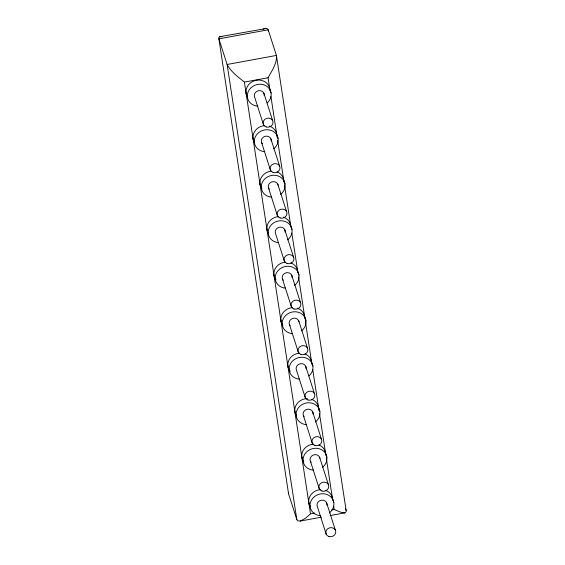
<?xml version="1.0" encoding="UTF-8"?>
<svg xmlns="http://www.w3.org/2000/svg" width="565" height="565" viewBox="0 0 565 565"><rect width="100%" height="100%" fill="white"/><g stroke="black" fill="none" stroke-linecap="round" stroke-linejoin="round"><path stroke-width="0.85" d="M270.014 90.57L268.05 77.751C271.786 70.9 277.118 63.591 276.412 55.427L268.177 29.797L266.913 28.377L219.58 36.753L218.74 37.883L288.581 493.888L296.809 519.525L297.706 520.824L300.262 521.064L321.527 517.159M314.733 513.069L310.51 513.846L305.552 518.176L300.262 521.064M263.05 29.182L265.868 28.25M330.038 515.591L345.399 512.745L346.26 511.269L276.412 55.427L227.123 64.481L218.895 38.851L268.177 29.797L268.446 31.541M296.809 519.525L227.123 64.481C230.894 71.925 238.119 76.889 244.391 82.094L268.05 77.751M331.634 509.962L334.169 509.503L341.218 512.406L344.664 512.907M219.58 36.753L221.911 36.732M271.087 93.02L269.752 88.853A12.049 10.848 -17.8 0 0 254.003 80.908A12.049 10.848 -17.8 0 0 247.625 97.152M263.841 93.154L272.662 120.62M276.723 134.357L278.058 138.524M270.812 138.658L279.626 166.124M285.028 184.028L283.687 179.861A12.049 10.848 -17.8 0 0 277.062 171.894M263.495 124.688L254.674 97.222A5.021 4.52 -17.8 0 1 258.572 90.711A5.021 4.52 -17.8 0 1 264.201 95.471M277.782 184.162L286.596 211.628M291.992 229.531L290.657 225.371A12.049 10.848 -17.8 0 0 283.319 217.144M246.093 93.204L247.428 97.364M261.644 142.726L270.466 170.192M284.746 229.665L293.567 257.132M298.963 275.035L297.628 270.875L291.844 233.098M253.064 138.708L254.398 142.867M268.615 188.23L277.429 215.696M291.717 275.169L300.531 302.635M305.933 320.539L304.591 316.379A12.049 10.848 -17.8 0 0 297.254 308.151M260.034 184.211L261.369 188.371M284.4 261.2L275.579 233.733A5.021 4.52 -17.8 0 1 279.477 227.222A5.021 4.52 -17.8 0 1 285.106 231.989M298.687 320.673L307.501 348.139M312.897 366.042L311.562 361.882A12.049 10.848 -17.8 0 0 304.938 353.909M266.998 229.715L268.34 233.875M282.549 279.237L291.37 306.703M305.651 366.184L314.472 393.643M318.533 407.386L319.868 411.546M273.969 275.219L275.303 279.378M289.52 324.741L298.334 352.207M345.561 508.818L346.098 510.47M312.622 411.687L321.443 439.146M325.497 452.89L326.838 457.05M280.939 320.722L282.274 324.882M305.305 397.711L296.484 370.245A5.021 4.52 -17.8 0 1 300.382 363.733A5.021 4.52 -17.8 0 1 306.011 368.5M319.592 457.191L328.406 484.65M333.802 502.553L332.467 498.394A12.049 10.848 -17.8 0 0 325.843 490.42M287.903 366.226L289.245 370.386M303.454 415.748L312.276 443.214M326.556 502.695L335.377 530.154M294.873 411.73L296.208 415.889M310.425 461.259L319.239 488.718M301.844 457.233L303.179 461.393M326.21 534.222L317.396 506.763A5.021 4.52 -17.8 0 1 321.287 500.244A5.021 4.52 -17.8 0 1 326.916 505.011M308.808 502.737L310.15 506.897M288.376 492.616L288.581 493.888M270.939 96.58L277.245 137.796M277.641 140.367L284.082 182.439M284.478 185.016L290.919 227.088M298.546 276.885L304.987 318.95M305.382 321.527L311.958 364.453M312.749 369.609L319.055 410.819M319.451 413.396L325.892 455.461M326.288 458.038L332.728 500.103M333.647 506.085L334.169 509.503M244.391 82.094L310.51 513.846M310.34 506.685A12.049 10.848 -17.8 0 1 320.553 489.622M269.378 126.136A12.049 10.848 -17.8 0 1 276.836 135.784M254.596 142.655A12.049 10.848 -17.8 0 1 264.801 125.592M261.983 188.745A12.049 10.848 -17.8 0 1 261.284 177.544A12.049 10.848 -17.8 0 1 271.772 171.096M268.53 233.663A12.049 10.848 -17.8 0 1 278.743 216.6M290.996 262.902A12.049 10.848 -17.8 0 1 297.741 272.295M275.918 279.753A12.049 10.848 -17.8 0 1 275.226 268.552A12.049 10.848 -17.8 0 1 285.706 262.103M282.888 325.256A12.049 10.848 -17.8 0 1 282.189 314.055A12.049 10.848 -17.8 0 1 292.677 307.607M290.311 371.311A12.049 10.848 -17.8 0 1 288.983 359.891A12.049 10.848 -17.8 0 1 299.648 353.111M311.901 399.413A12.049 10.848 -17.8 0 1 318.646 408.806M296.406 415.678A12.049 10.848 -17.8 0 1 296.519 404.413A12.049 10.848 -17.8 0 1 307.402 398.593M318.872 444.916A12.049 10.848 -17.8 0 1 325.617 454.309M303.793 461.767A12.049 10.848 -17.8 0 1 303.094 450.566A12.049 10.848 -17.8 0 1 313.582 444.118M320.503 515.668A12.049 10.848 -17.8 0 1 310.905 501.233A12.049 10.848 -17.8 0 1 329.176 495.59A12.049 10.848 -17.8 0 1 329.317 512.949M269.272 189.219A5.021 4.52 -17.8 0 1 271.257 182.107A5.021 4.52 -17.8 0 1 278.128 185.292M262.301 143.715A5.021 4.52 -17.8 0 1 264.907 136.37A5.021 4.52 -17.8 0 1 271.165 140.982M271.723 197.143A12.049 10.848 -17.8 0 1 262.132 182.707A12.049 10.848 -17.8 0 1 280.395 177.064A12.049 10.848 -17.8 0 1 280.537 194.424M264.759 151.639A12.049 10.848 -17.8 0 1 255.161 137.203A12.049 10.848 -17.8 0 1 273.425 131.553A12.049 10.848 -17.8 0 1 273.566 148.913M257.788 106.135A12.049 10.848 -17.8 0 1 248.099 91.925A12.049 10.848 -17.8 0 1 266.037 85.795A12.049 10.848 -17.8 0 1 267.196 102.922M313.533 470.165A12.049 10.848 -17.8 0 1 303.942 455.729A12.049 10.848 -17.8 0 1 322.205 450.086A12.049 10.848 -17.8 0 1 322.347 467.446M311.082 462.248A5.021 4.52 -17.8 0 1 313.067 455.129A5.021 4.52 -17.8 0 1 319.938 458.314M304.111 416.744A5.021 4.52 -17.8 0 1 306.717 409.399A5.021 4.52 -17.8 0 1 312.975 414.004M306.569 424.661A12.049 10.848 -17.8 0 1 296.971 410.225A12.049 10.848 -17.8 0 1 315.242 404.582A12.049 10.848 -17.8 0 1 315.376 421.942M278.693 242.646A12.049 10.848 -17.8 0 1 269.095 228.211A12.049 10.848 -17.8 0 1 287.366 222.568A12.049 10.848 -17.8 0 1 287.507 239.927M299.598 379.157A12.049 10.848 -17.8 0 1 289.909 364.948A12.049 10.848 -17.8 0 1 307.847 358.824A12.049 10.848 -17.8 0 1 309.006 375.944M285.664 288.15A12.049 10.848 -17.8 0 1 276.066 273.714A12.049 10.848 -17.8 0 1 294.337 268.071A12.049 10.848 -17.8 0 1 294.471 285.431M283.206 280.226A5.021 4.52 -17.8 0 1 285.812 272.881A5.021 4.52 -17.8 0 1 292.07 277.493M292.628 333.654A12.049 10.848 -17.8 0 1 283.037 319.218A12.049 10.848 -17.8 0 1 301.3 313.575A12.049 10.848 -17.8 0 1 301.442 330.935M290.177 325.737A5.021 4.52 -17.8 0 1 292.162 318.618A5.021 4.52 -17.8 0 1 299.033 321.803M328.922 536.524A5.021 4.52 -17.8 0 0 335.723 531.284A5.021 4.52 -17.8 0 0 327.735 528.762A5.021 4.52 -17.8 0 0 328.922 536.524M280.141 217.991A5.021 4.52 -17.8 0 0 286.942 212.758A5.021 4.52 -17.8 0 0 278.955 210.237A5.021 4.52 -17.8 0 0 280.141 217.991M273.178 172.487A5.021 4.52 -17.8 0 0 279.972 167.254A5.021 4.52 -17.8 0 0 271.984 164.733A5.021 4.52 -17.8 0 0 273.178 172.487M266.207 126.984A5.021 4.52 -17.8 0 0 273.008 121.75A5.021 4.52 -17.8 0 0 265.02 119.229A5.021 4.52 -17.8 0 0 266.207 126.984M321.951 491.02A5.021 4.52 -17.8 0 0 328.752 485.78A5.021 4.52 -17.8 0 0 320.765 483.259A5.021 4.52 -17.8 0 0 321.951 491.02M314.988 445.51A5.021 4.52 -17.8 0 0 321.782 440.276A5.021 4.52 -17.8 0 0 313.801 437.755A5.021 4.52 -17.8 0 0 314.988 445.51M287.112 263.495A5.021 4.52 -17.8 0 0 293.913 258.262A5.021 4.52 -17.8 0 0 285.925 255.74A5.021 4.52 -17.8 0 0 287.112 263.495M308.017 400.006A5.021 4.52 -17.8 0 0 314.818 394.773A5.021 4.52 -17.8 0 0 306.83 392.251A5.021 4.52 -17.8 0 0 308.017 400.006M294.082 308.998A5.021 4.52 -17.8 0 0 300.877 303.765A5.021 4.52 -17.8 0 0 292.896 301.244A5.021 4.52 -17.8 0 0 294.082 308.998M301.046 354.502A5.021 4.52 -17.8 0 0 307.847 349.269A5.021 4.52 -17.8 0 0 299.86 346.748A5.021 4.52 -17.8 0 0 301.046 354.502"/></g></svg>
